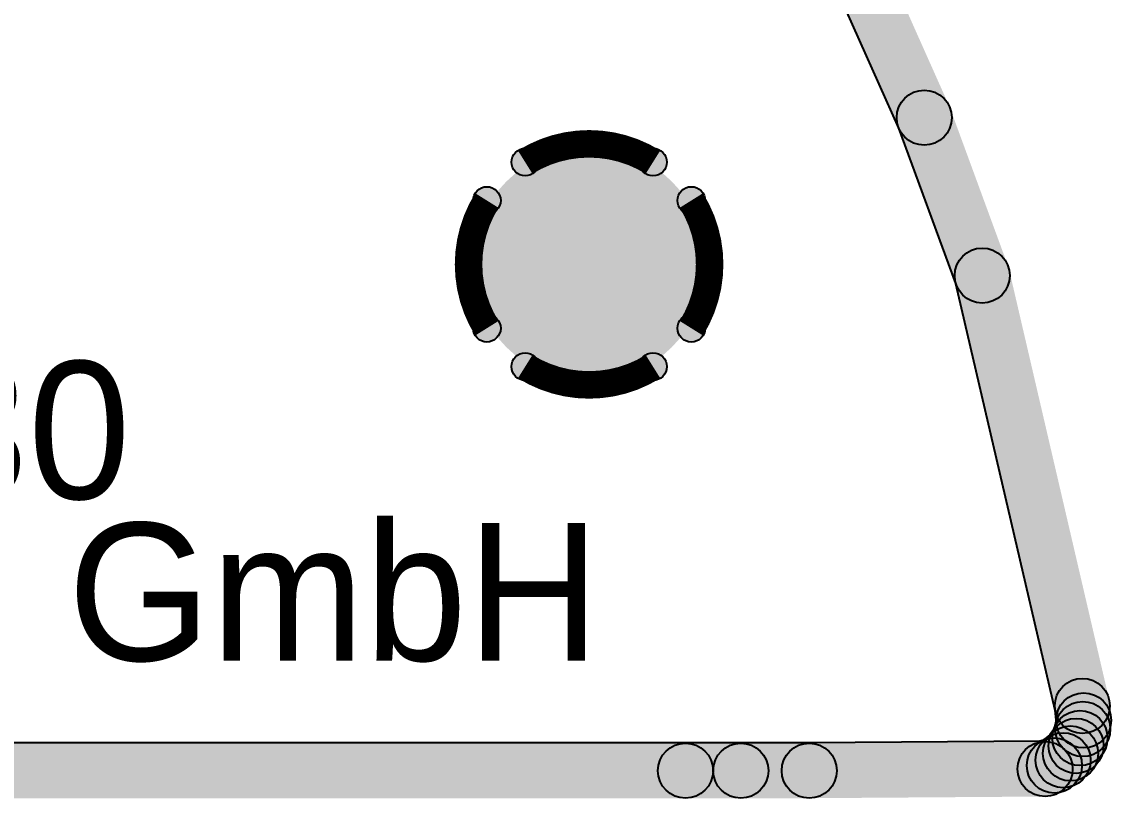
# Model space of a CAD drawing. Header units: millimetres. Extents: x -1.43 to 1.09, y -0.91 to 0.99.
# Drawn here: x -0.3294 to -0.0181, y -0.1184 to 0.1035 of the extents above; entities that cross this region are included whole.
import ezdxf

# ---------------------------------------------------------------- set-up
doc = ezdxf.new("R2010")
doc.units = ezdxf.units.MM
doc.header["$MEASUREMENT"] = 0
for name, color, linetype in [('BottomLayer', 5, 'Continuous'), ('BottomSolder', 6, 'Continuous'), ('InternalPlane1', 76, 'Continuous'), ('InternalPlane2', 16, 'Continuous'), ('TopLayer', 1, 'Continuous'), ('TopOverlay', 2, 'Continuous'), ('TopSolder', 216, 'Continuous'), ('ViaHoleLayer', 16, 'Continuous')]:
    doc.layers.add(name, color=color, linetype=linetype)

msp = doc.modelspace()

# ---------------------------------------------------------------- hatches: boundary and pattern name
at = {"layer": 'BottomLayer'}
h = msp.add_hatch(color=5, dxfattribs=at)
edge = h.paths.add_edge_path()
edge.add_arc((-0.16733, 0.03419), 0.02362, 0, 360)
at = {"layer": 'BottomSolder'}
h = msp.add_hatch(color=6, dxfattribs=at)
edge = h.paths.add_edge_path()
edge.add_arc((-0.16733, 0.03419), 0.02362, 0, 360)
at = {"layer": 'InternalPlane1'}
for points in [[(-0.09824, 0.1166), (-0.08385, 0.12301), (-0.06437, 0.07933), (-0.07875, 0.07292)], [(-0.07895, 0.07341), (-0.06417, 0.07884), (-0.0476, 0.03369), (-0.06239, 0.02827)], [(-0.06266, 0.02919), (-0.04732, 0.03276), (-0.01871, -0.09022), (-0.03405, -0.09379)], [(-0.03422, -0.09272), (-0.01853, -0.0913), (-0.01816, -0.09544), (-0.03384, -0.09686)], [(-0.01951, -0.1035), (-0.03459, -0.09894), (-0.0338, -0.09634), (-0.01873, -0.1009)], [(-0.01843, -0.09945), (-0.03409, -0.09779), (-0.03383, -0.09532), (-0.01817, -0.09699)], [(-0.02342, -0.11027), (-0.03607, -0.10089), (-0.03449, -0.09875), (-0.02184, -0.10813)], [(-0.02112, -0.10697), (-0.0352, -0.0999), (-0.03409, -0.09769), (-0.02001, -0.10475)], [(-0.35979, -0.11839), (-0.35979, -0.10264), (-0.13978, -0.10264), (-0.13978, -0.11839)], [(-0.13978, -0.11839), (-0.13978, -0.10264), (-0.12397, -0.10264), (-0.12397, -0.11839)], [(-0.12397, -0.11839), (-0.12397, -0.10264), (-0.10442, -0.10264), (-0.10442, -0.11839)], [(-0.10436, -0.11839), (-0.10447, -0.10264), (-0.03709, -0.10217), (-0.03697, -0.11791)], [(-0.0343, -0.11742), (-0.03976, -0.10265), (-0.0371, -0.10167), (-0.03163, -0.11644)], [(-0.03026, -0.11577), (-0.03847, -0.10233), (-0.03597, -0.10081), (-0.02776, -0.11425)], [(-0.02653, -0.11332), (-0.0372, -0.10173), (-0.03508, -0.09979), (-0.02442, -0.11137)]]:
    msp.add_hatch(color=76, dxfattribs=at).paths.add_polyline_path(points)
h = msp.add_hatch(color=76, dxfattribs=at)
edge = h.paths.add_edge_path()
edge.add_arc((-0.07156, 0.07612), 0.00787, 0, 360)
h = msp.add_hatch(color=76, dxfattribs=at)
edge = h.paths.add_edge_path()
edge.add_arc((-0.07156, 0.07612), 0.00787, 0, 360)
h = msp.add_hatch(color=76, dxfattribs=at)
edge = h.paths.add_edge_path()
edge.add_arc((-0.18559, 0.0634), 0.00394, 0, 360)
h = msp.add_hatch(color=76, dxfattribs=at)
edge = h.paths.add_edge_path()
edge.add_arc((-0.14907, 0.0634), 0.00394, 0, 360)
h = msp.add_hatch(color=76, dxfattribs=at)
edge = h.paths.add_edge_path()
edge.add_arc((-0.19654, 0.05244), 0.00394, 0, 360)
h = msp.add_hatch(color=76, dxfattribs=at)
edge = h.paths.add_edge_path()
edge.add_arc((-0.13812, 0.05244), 0.00394, 0, 360)
h = msp.add_hatch(color=76, dxfattribs=at)
edge = h.paths.add_edge_path()
edge.add_arc((-0.05499, 0.03098), 0.00787, 0, 360)
h = msp.add_hatch(color=76, dxfattribs=at)
edge = h.paths.add_edge_path()
edge.add_arc((-0.05499, 0.03098), 0.00787, 0, 360)
h = msp.add_hatch(color=76, dxfattribs=at)
edge = h.paths.add_edge_path()
edge.add_arc((-0.19654, 0.01593), 0.00394, 0, 360)
h = msp.add_hatch(color=76, dxfattribs=at)
edge = h.paths.add_edge_path()
edge.add_arc((-0.13812, 0.01593), 0.00394, 0, 360)
h = msp.add_hatch(color=76, dxfattribs=at)
edge = h.paths.add_edge_path()
edge.add_arc((-0.18559, 0.00497), 0.00394, 0, 360)
h = msp.add_hatch(color=76, dxfattribs=at)
edge = h.paths.add_edge_path()
edge.add_arc((-0.14907, 0.00497), 0.00394, 0, 360)
h = msp.add_hatch(color=76, dxfattribs=at)
edge = h.paths.add_edge_path()
edge.add_arc((-0.02638, -0.09201), 0.00787, 0, 360)
h = msp.add_hatch(color=76, dxfattribs=at)
edge = h.paths.add_edge_path()
edge.add_arc((-0.02638, -0.09201), 0.00787, 0, 360)
h = msp.add_hatch(color=76, dxfattribs=at)
edge = h.paths.add_edge_path()
edge.add_arc((-0.026, -0.09615), 0.00787, 0, 360)
h = msp.add_hatch(color=76, dxfattribs=at)
edge = h.paths.add_edge_path()
edge.add_arc((-0.026, -0.09615), 0.00787, 0, 360)
h = msp.add_hatch(color=76, dxfattribs=at)
edge = h.paths.add_edge_path()
edge.add_arc((-0.02705, -0.10122), 0.00787, 0, 360)
h = msp.add_hatch(color=76, dxfattribs=at)
edge = h.paths.add_edge_path()
edge.add_arc((-0.02705, -0.10122), 0.00787, 0, 360)
h = msp.add_hatch(color=76, dxfattribs=at)
edge = h.paths.add_edge_path()
edge.add_arc((-0.02626, -0.09862), 0.00787, 0, 360)
h = msp.add_hatch(color=76, dxfattribs=at)
edge = h.paths.add_edge_path()
edge.add_arc((-0.02626, -0.09862), 0.00787, 0, 360)
h = msp.add_hatch(color=76, dxfattribs=at)
edge = h.paths.add_edge_path()
edge.add_arc((-0.02816, -0.10344), 0.00787, 0, 360)
h = msp.add_hatch(color=76, dxfattribs=at)
edge = h.paths.add_edge_path()
edge.add_arc((-0.02816, -0.10344), 0.00787, 0, 360)
h = msp.add_hatch(color=76, dxfattribs=at)
edge = h.paths.add_edge_path()
edge.add_arc((-0.02975, -0.10558), 0.00787, 0, 360)
h = msp.add_hatch(color=76, dxfattribs=at)
edge = h.paths.add_edge_path()
edge.add_arc((-0.02975, -0.10558), 0.00787, 0, 360)
h = msp.add_hatch(color=76, dxfattribs=at)
edge = h.paths.add_edge_path()
edge.add_arc((-0.13978, -0.11052), 0.00787, 0, 360)
h = msp.add_hatch(color=76, dxfattribs=at)
edge = h.paths.add_edge_path()
edge.add_arc((-0.13978, -0.11052), 0.00787, 0, 360)
h = msp.add_hatch(color=76, dxfattribs=at)
edge = h.paths.add_edge_path()
edge.add_arc((-0.12397, -0.11052), 0.00787, 0, 360)
h = msp.add_hatch(color=76, dxfattribs=at)
edge = h.paths.add_edge_path()
edge.add_arc((-0.12397, -0.11052), 0.00787, 0, 360)
h = msp.add_hatch(color=76, dxfattribs=at)
edge = h.paths.add_edge_path()
edge.add_arc((-0.10442, -0.11052), 0.00787, 0, 360)
h = msp.add_hatch(color=76, dxfattribs=at)
edge = h.paths.add_edge_path()
edge.add_arc((-0.10442, -0.11052), 0.00787, 0, 360)
h = msp.add_hatch(color=76, dxfattribs=at)
edge = h.paths.add_edge_path()
edge.add_arc((-0.03703, -0.11004), 0.00787, 0, 360)
h = msp.add_hatch(color=76, dxfattribs=at)
edge = h.paths.add_edge_path()
edge.add_arc((-0.03703, -0.11004), 0.00787, 0, 360)
h = msp.add_hatch(color=76, dxfattribs=at)
edge = h.paths.add_edge_path()
edge.add_arc((-0.03437, -0.10905), 0.00787, 0, 360)
h = msp.add_hatch(color=76, dxfattribs=at)
edge = h.paths.add_edge_path()
edge.add_arc((-0.03437, -0.10905), 0.00787, 0, 360)
h = msp.add_hatch(color=76, dxfattribs=at)
edge = h.paths.add_edge_path()
edge.add_arc((-0.03187, -0.10753), 0.00787, 0, 360)
h = msp.add_hatch(color=76, dxfattribs=at)
edge = h.paths.add_edge_path()
edge.add_arc((-0.03187, -0.10753), 0.00787, 0, 360)
at = {"layer": 'InternalPlane2'}
for points in [[(-0.09824, 0.1166), (-0.08385, 0.12301), (-0.06437, 0.07933), (-0.07875, 0.07292)], [(-0.07895, 0.07341), (-0.06417, 0.07884), (-0.0476, 0.03369), (-0.06239, 0.02827)], [(-0.06266, 0.02919), (-0.04732, 0.03276), (-0.01871, -0.09022), (-0.03405, -0.09379)], [(-0.03422, -0.09272), (-0.01853, -0.0913), (-0.01816, -0.09544), (-0.03384, -0.09686)], [(-0.01951, -0.1035), (-0.03459, -0.09894), (-0.0338, -0.09634), (-0.01873, -0.1009)], [(-0.01843, -0.09945), (-0.03409, -0.09779), (-0.03383, -0.09532), (-0.01817, -0.09699)], [(-0.02342, -0.11027), (-0.03607, -0.10089), (-0.03449, -0.09875), (-0.02184, -0.10813)], [(-0.02112, -0.10697), (-0.0352, -0.0999), (-0.03409, -0.09769), (-0.02001, -0.10475)], [(-0.35979, -0.11839), (-0.35979, -0.10264), (-0.13978, -0.10264), (-0.13978, -0.11839)], [(-0.13978, -0.11839), (-0.13978, -0.10264), (-0.12397, -0.10264), (-0.12397, -0.11839)], [(-0.12397, -0.11839), (-0.12397, -0.10264), (-0.10442, -0.10264), (-0.10442, -0.11839)], [(-0.10436, -0.11839), (-0.10447, -0.10264), (-0.03709, -0.10217), (-0.03697, -0.11791)], [(-0.0343, -0.11742), (-0.03976, -0.10265), (-0.0371, -0.10167), (-0.03163, -0.11644)], [(-0.03026, -0.11577), (-0.03847, -0.10233), (-0.03597, -0.10081), (-0.02776, -0.11425)], [(-0.02653, -0.11332), (-0.0372, -0.10173), (-0.03508, -0.09979), (-0.02442, -0.11137)]]:
    msp.add_hatch(color=16, dxfattribs=at).paths.add_polyline_path(points)
h = msp.add_hatch(color=16, dxfattribs=at)
edge = h.paths.add_edge_path()
edge.add_arc((-0.07156, 0.07612), 0.00787, 0, 360)
h = msp.add_hatch(color=16, dxfattribs=at)
edge = h.paths.add_edge_path()
edge.add_arc((-0.07156, 0.07612), 0.00787, 0, 360)
h = msp.add_hatch(color=16, dxfattribs=at)
edge = h.paths.add_edge_path()
edge.add_arc((-0.16733, 0.03419), 0.03346, 0, 360)
h = msp.add_hatch(color=16, dxfattribs=at)
edge = h.paths.add_edge_path()
edge.add_arc((-0.05499, 0.03098), 0.00787, 0, 360)
h = msp.add_hatch(color=16, dxfattribs=at)
edge = h.paths.add_edge_path()
edge.add_arc((-0.05499, 0.03098), 0.00787, 0, 360)
h = msp.add_hatch(color=16, dxfattribs=at)
edge = h.paths.add_edge_path()
edge.add_arc((-0.02638, -0.09201), 0.00787, 0, 360)
h = msp.add_hatch(color=16, dxfattribs=at)
edge = h.paths.add_edge_path()
edge.add_arc((-0.02638, -0.09201), 0.00787, 0, 360)
h = msp.add_hatch(color=16, dxfattribs=at)
edge = h.paths.add_edge_path()
edge.add_arc((-0.026, -0.09615), 0.00787, 0, 360)
h = msp.add_hatch(color=16, dxfattribs=at)
edge = h.paths.add_edge_path()
edge.add_arc((-0.026, -0.09615), 0.00787, 0, 360)
h = msp.add_hatch(color=16, dxfattribs=at)
edge = h.paths.add_edge_path()
edge.add_arc((-0.02705, -0.10122), 0.00787, 0, 360)
h = msp.add_hatch(color=16, dxfattribs=at)
edge = h.paths.add_edge_path()
edge.add_arc((-0.02705, -0.10122), 0.00787, 0, 360)
h = msp.add_hatch(color=16, dxfattribs=at)
edge = h.paths.add_edge_path()
edge.add_arc((-0.02626, -0.09862), 0.00787, 0, 360)
h = msp.add_hatch(color=16, dxfattribs=at)
edge = h.paths.add_edge_path()
edge.add_arc((-0.02626, -0.09862), 0.00787, 0, 360)
h = msp.add_hatch(color=16, dxfattribs=at)
edge = h.paths.add_edge_path()
edge.add_arc((-0.02816, -0.10344), 0.00787, 0, 360)
h = msp.add_hatch(color=16, dxfattribs=at)
edge = h.paths.add_edge_path()
edge.add_arc((-0.02816, -0.10344), 0.00787, 0, 360)
h = msp.add_hatch(color=16, dxfattribs=at)
edge = h.paths.add_edge_path()
edge.add_arc((-0.02975, -0.10558), 0.00787, 0, 360)
h = msp.add_hatch(color=16, dxfattribs=at)
edge = h.paths.add_edge_path()
edge.add_arc((-0.02975, -0.10558), 0.00787, 0, 360)
h = msp.add_hatch(color=16, dxfattribs=at)
edge = h.paths.add_edge_path()
edge.add_arc((-0.13978, -0.11052), 0.00787, 0, 360)
h = msp.add_hatch(color=16, dxfattribs=at)
edge = h.paths.add_edge_path()
edge.add_arc((-0.13978, -0.11052), 0.00787, 0, 360)
h = msp.add_hatch(color=16, dxfattribs=at)
edge = h.paths.add_edge_path()
edge.add_arc((-0.12397, -0.11052), 0.00787, 0, 360)
h = msp.add_hatch(color=16, dxfattribs=at)
edge = h.paths.add_edge_path()
edge.add_arc((-0.12397, -0.11052), 0.00787, 0, 360)
h = msp.add_hatch(color=16, dxfattribs=at)
edge = h.paths.add_edge_path()
edge.add_arc((-0.10442, -0.11052), 0.00787, 0, 360)
h = msp.add_hatch(color=16, dxfattribs=at)
edge = h.paths.add_edge_path()
edge.add_arc((-0.10442, -0.11052), 0.00787, 0, 360)
h = msp.add_hatch(color=16, dxfattribs=at)
edge = h.paths.add_edge_path()
edge.add_arc((-0.03703, -0.11004), 0.00787, 0, 360)
h = msp.add_hatch(color=16, dxfattribs=at)
edge = h.paths.add_edge_path()
edge.add_arc((-0.03703, -0.11004), 0.00787, 0, 360)
h = msp.add_hatch(color=16, dxfattribs=at)
edge = h.paths.add_edge_path()
edge.add_arc((-0.03437, -0.10905), 0.00787, 0, 360)
h = msp.add_hatch(color=16, dxfattribs=at)
edge = h.paths.add_edge_path()
edge.add_arc((-0.03437, -0.10905), 0.00787, 0, 360)
h = msp.add_hatch(color=16, dxfattribs=at)
edge = h.paths.add_edge_path()
edge.add_arc((-0.03187, -0.10753), 0.00787, 0, 360)
h = msp.add_hatch(color=16, dxfattribs=at)
edge = h.paths.add_edge_path()
edge.add_arc((-0.03187, -0.10753), 0.00787, 0, 360)
at = {"layer": 'TopLayer'}
h = msp.add_hatch(color=1, dxfattribs=at)
edge = h.paths.add_edge_path()
edge.add_arc((-0.16733, 0.03419), 0.02362, 0, 360)
at = {"layer": 'TopSolder'}
h = msp.add_hatch(color=216, dxfattribs=at)
edge = h.paths.add_edge_path()
edge.add_arc((-0.16733, 0.03419), 0.02362, 0, 360)
at = {"layer": 'ViaHoleLayer'}
h = msp.add_hatch(color=16, dxfattribs=at)
edge = h.paths.add_edge_path()
edge.add_arc((-0.16733, 0.03419), 0.02362, 0, 360)

# ---------------------------------------------------------------- linework, layer by layer
at = {"layer": 'InternalPlane1'}
for p, q in [((-0.09818, 0.11631), (-0.07892, 0.07313)), ((-0.07892, 0.07313), (-0.06262, 0.0287)), ((-0.06262, 0.0287), (-0.03424, -0.09327)), ((-0.03424, -0.09327), (-0.03398, -0.09609)), ((-0.03398, -0.09609), (-0.03408, -0.09704)), ((-0.03495, -0.09926), (-0.03568, -0.10024)), ((-0.03445, -0.09827), (-0.03495, -0.09926)), ((-0.03408, -0.09704), (-0.03445, -0.09827)), ((-0.13978, -0.10257), (-0.35979, -0.10258)), ((-0.10445, -0.10257), (-0.13978, -0.10257)), ((-0.03848, -0.10211), (-0.10445, -0.10257)), ((-0.03785, -0.10187), (-0.03848, -0.10211)), ((-0.03667, -0.10116), (-0.03785, -0.10187)), ((-0.03568, -0.10024), (-0.03667, -0.10116))]:
    msp.add_line(p, q, dxfattribs=at)
at = {"layer": 'InternalPlane1', "const_width": 0.00787}
for points in [[(-0.18559, 0.0634, -0.286745), (-0.14907, 0.0634)], [(-0.19654, 0.01593, -0.286745), (-0.19654, 0.05244)], [(-0.13812, 0.05244, -0.286745), (-0.13812, 0.01593)], [(-0.14907, 0.00497, -0.286745), (-0.18559, 0.00497)]]:
    msp.add_lwpolyline(points, format="xyb", dxfattribs=at)
at = {"layer": 'InternalPlane1'}
for centre, radius in [((-0.07156, 0.07612), 0.00787), ((-0.07156, 0.07612), 0.00787), ((-0.18559, 0.0634), 0.00394), ((-0.14907, 0.0634), 0.00394), ((-0.19654, 0.05244), 0.00394), ((-0.13812, 0.05244), 0.00394), ((-0.05499, 0.03098), 0.00787), ((-0.05499, 0.03098), 0.00787), ((-0.19654, 0.01593), 0.00394), ((-0.13812, 0.01593), 0.00394), ((-0.18559, 0.00497), 0.00394), ((-0.14907, 0.00497), 0.00394), ((-0.02638, -0.09201), 0.00787), ((-0.02638, -0.09201), 0.00787), ((-0.026, -0.09615), 0.00787), ((-0.026, -0.09615), 0.00787), ((-0.02705, -0.10122), 0.00787), ((-0.02705, -0.10122), 0.00787), ((-0.02626, -0.09862), 0.00787), ((-0.02626, -0.09862), 0.00787), ((-0.02816, -0.10344), 0.00787), ((-0.02816, -0.10344), 0.00787), ((-0.02975, -0.10558), 0.00787), ((-0.02975, -0.10558), 0.00787), ((-0.13978, -0.11052), 0.00787), ((-0.13978, -0.11052), 0.00787), ((-0.12397, -0.11052), 0.00787), ((-0.12397, -0.11052), 0.00787), ((-0.10442, -0.11052), 0.00787), ((-0.10442, -0.11052), 0.00787), ((-0.03703, -0.11004), 0.00787), ((-0.03703, -0.11004), 0.00787), ((-0.03437, -0.10905), 0.00787), ((-0.03437, -0.10905), 0.00787), ((-0.03187, -0.10753), 0.00787), ((-0.03187, -0.10753), 0.00787)]:
    msp.add_circle(centre, radius, dxfattribs=at)
at = {"layer": 'InternalPlane2'}
for p, q in [((-0.09818, 0.11631), (-0.07892, 0.07313)), ((-0.07892, 0.07313), (-0.06262, 0.0287)), ((-0.06262, 0.0287), (-0.03424, -0.09327)), ((-0.03424, -0.09327), (-0.03398, -0.09609)), ((-0.03398, -0.09609), (-0.03408, -0.09704)), ((-0.03495, -0.09926), (-0.03568, -0.10024)), ((-0.03445, -0.09827), (-0.03495, -0.09926)), ((-0.03408, -0.09704), (-0.03445, -0.09827)), ((-0.13978, -0.10257), (-0.35979, -0.10258)), ((-0.10445, -0.10257), (-0.13978, -0.10257)), ((-0.03848, -0.10211), (-0.10445, -0.10257)), ((-0.03785, -0.10187), (-0.03848, -0.10211)), ((-0.03667, -0.10116), (-0.03785, -0.10187)), ((-0.03568, -0.10024), (-0.03667, -0.10116))]:
    msp.add_line(p, q, dxfattribs=at)
for centre in [(-0.07156, 0.07612), (-0.07156, 0.07612), (-0.05499, 0.03098), (-0.05499, 0.03098), (-0.02638, -0.09201), (-0.02638, -0.09201), (-0.026, -0.09615), (-0.026, -0.09615), (-0.02705, -0.10122), (-0.02705, -0.10122), (-0.02626, -0.09862), (-0.02626, -0.09862), (-0.02816, -0.10344), (-0.02816, -0.10344), (-0.02975, -0.10558), (-0.02975, -0.10558), (-0.13978, -0.11052), (-0.13978, -0.11052), (-0.12397, -0.11052), (-0.12397, -0.11052), (-0.10442, -0.11052), (-0.10442, -0.11052), (-0.03703, -0.11004), (-0.03703, -0.11004), (-0.03437, -0.10905), (-0.03437, -0.10905), (-0.03187, -0.10753), (-0.03187, -0.10753)]:
    msp.add_circle(centre, 0.00787, dxfattribs=at)

# ---------------------------------------------------------------- texts
at = {"layer": 'TopOverlay'}
for s, p in [('FLYTTA - 30', (-0.59969, -0.03286)), ('MedEngine GmbH', (-0.59729, -0.07909))]:
    msp.add_text(s, height=0.0393701, dxfattribs=at).set_placement(p)

doc.saveas('drawing.dxf')
